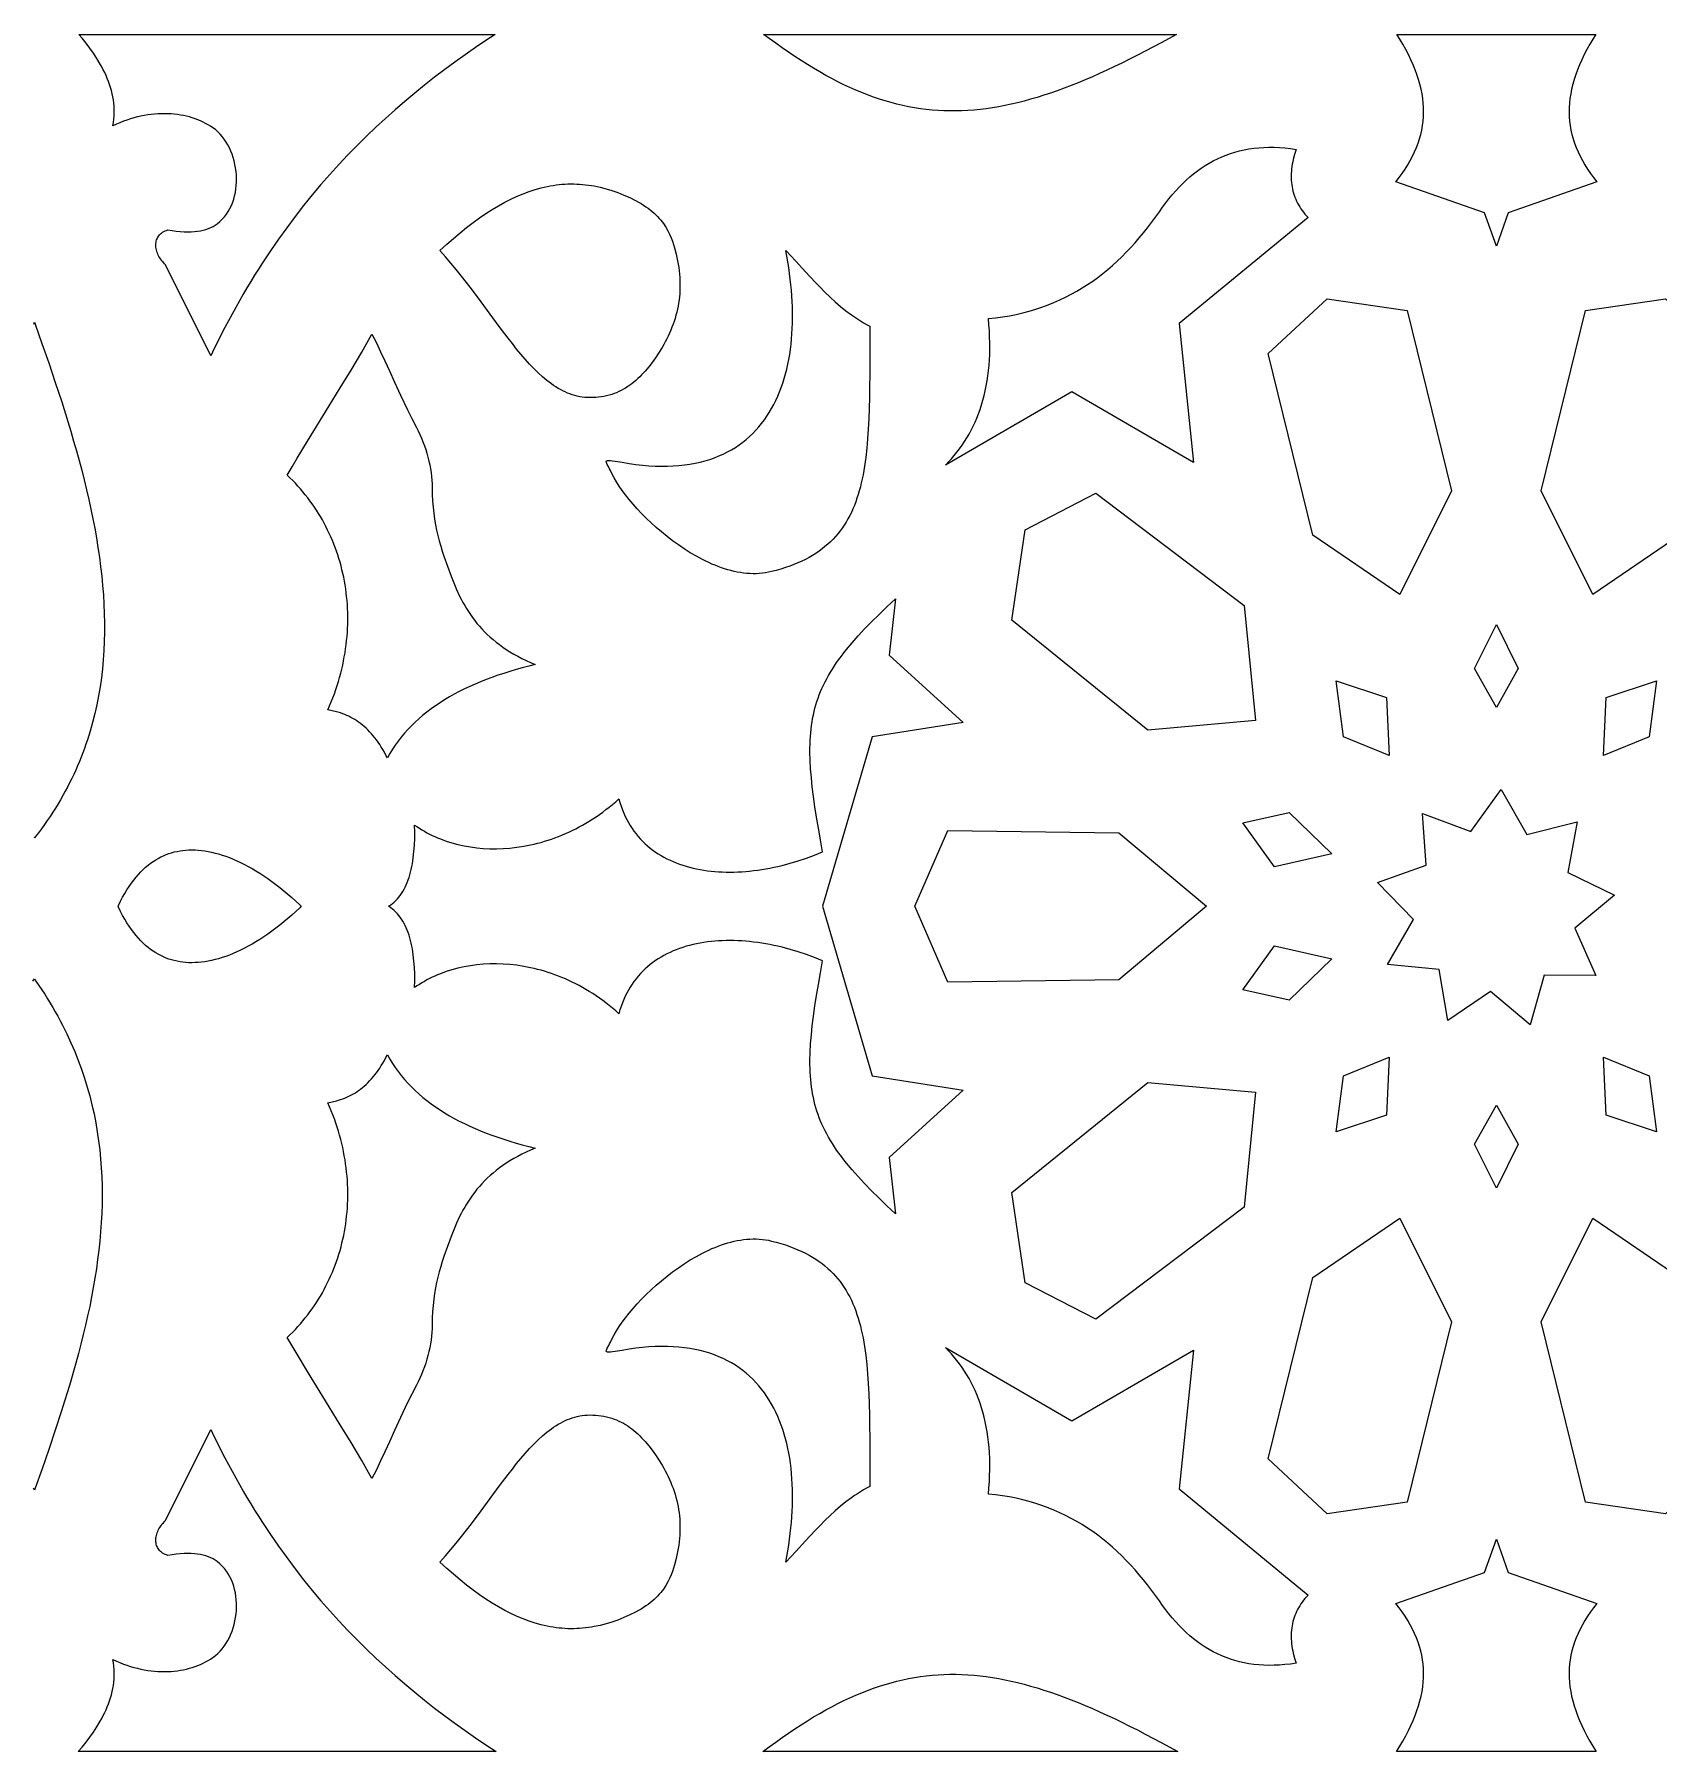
# Model space of a CAD drawing. Extents: x -575 to 575, y -425 to 425.
# Drawn here: x 136.3 to 211.9, y 285 to 365 of the extents above; entities that cross this region are included whole.
import ezdxf

# ---------------------------------------------------------------- set-up
doc = ezdxf.new("R2010")
doc.units = 0
doc.layers.add('LAYER_1', color=18, linetype='CONTINUOUS')

msp = doc.modelspace()

# ---------------------------------------------------------------- linework, layer by layer
at = {"layer": 'LAYER_1'}
for points in [[(157.285, 364.711), (156.802, 364.383), (156.321, 364.048), (155.844, 363.706), (155.371, 363.357), (154.901, 363), (154.435, 362.635), (153.974, 362.262), (153.516, 361.88), (153.063, 361.489), (152.614, 361.089), (152.17, 360.68), (151.731, 360.261), (151.297, 359.831), (150.867, 359.392), (150.443, 358.941), (150.024, 358.48), (149.611, 358.007), (149.203, 357.523), (148.802, 357.026), (148.406, 356.518), (148.016, 355.997), (147.632, 355.463), (147.255, 354.917), (146.884, 354.356), (146.702, 354.071), (146.52, 353.783), (146.341, 353.49), (146.163, 353.195), (145.987, 352.895), (145.813, 352.593), (145.64, 352.286), (145.47, 351.976), (145.301, 351.662), (145.134, 351.344), (144.969, 351.023), (144.805, 350.697), (144.644, 350.368), (144.484, 350.035), (142.374, 354.268), (142.32, 354.319), (142.27, 354.373), (142.222, 354.428), (142.178, 354.484), (142.138, 354.541), (142.1, 354.6), (142.066, 354.659), (142.035, 354.719), (142.008, 354.78), (141.985, 354.84), (141.965, 354.901), (141.949, 354.962), (141.936, 355.023), (141.928, 355.083), (141.923, 355.142), (141.922, 355.201), (141.925, 355.259), (141.932, 355.316), (141.943, 355.371), (141.958, 355.425), (141.977, 355.477), (142.001, 355.528), (142.029, 355.576), (142.061, 355.623), (142.098, 355.667), (142.139, 355.708), (142.185, 355.747), (142.235, 355.782), (142.29, 355.815), (142.349, 355.844), (142.414, 355.87), (142.483, 355.893), (142.683, 355.863), (142.875, 355.839), (143.059, 355.821), (143.235, 355.811), (143.403, 355.806), (143.563, 355.808), (143.716, 355.817), (143.861, 355.832), (143.999, 355.853), (144.131, 355.881), (144.255, 355.915), (144.373, 355.955), (144.484, 356.002), (144.589, 356.055), (144.689, 356.115), (144.782, 356.18), (144.903, 356.28), (145.015, 356.389), (145.118, 356.505), (145.211, 356.628), (145.296, 356.758), (145.373, 356.894), (145.44, 357.035), (145.499, 357.181), (145.549, 357.332), (145.591, 357.486), (145.625, 357.643), (145.65, 357.803), (145.667, 357.964), (145.677, 358.128), (145.678, 358.292), (145.671, 358.456), (145.657, 358.62), (145.635, 358.783), (145.605, 358.945), (145.568, 359.104), (145.523, 359.261), (145.472, 359.415), (145.413, 359.565), (145.346, 359.711), (145.273, 359.852), (145.193, 359.987), (145.106, 360.117), (145.013, 360.239), (144.912, 360.355), (144.805, 360.463), (144.692, 360.562), (144.572, 360.653), (144.465, 360.724), (144.355, 360.791), (144.24, 360.855), (144.123, 360.915), (144.001, 360.97), (143.876, 361.022), (143.748, 361.069), (143.617, 361.113), (143.484, 361.152), (143.347, 361.186), (143.208, 361.217), (143.066, 361.243), (142.922, 361.264), (142.776, 361.281), (142.627, 361.294), (142.477, 361.302), (142.325, 361.305), (142.171, 361.303), (142.016, 361.296), (141.86, 361.285), (141.702, 361.268), (141.543, 361.247), (141.383, 361.22), (141.223, 361.189), (141.061, 361.152), (140.899, 361.11), (140.737, 361.062), (140.575, 361.009), (140.412, 360.951), (140.25, 360.887), (140.088, 360.818), (139.926, 360.743), (139.952, 360.896), (139.97, 361.048), (139.982, 361.199), (139.986, 361.35), (139.985, 361.5), (139.977, 361.649), (139.963, 361.797), (139.943, 361.945), (139.918, 362.091), (139.887, 362.236), (139.851, 362.38), (139.811, 362.522), (139.765, 362.664), (139.715, 362.804), (139.661, 362.943), (139.603, 363.08), (139.541, 363.216), (139.475, 363.35), (139.406, 363.482), (139.334, 363.613), (139.181, 363.87), (139.019, 364.119), (138.848, 364.36), (138.671, 364.593), (138.489, 364.817), (138.333, 365), (157.724, 365)], [(188.743, 364.609), (187.995, 364.212), (187.629, 364.023), (187.268, 363.841), (186.911, 363.664), (186.56, 363.495), (186.213, 363.332), (185.87, 363.175), (185.531, 363.025), (185.197, 362.882), (184.867, 362.745), (184.541, 362.615), (184.218, 362.492), (183.899, 362.375), (183.583, 362.265), (183.271, 362.161), (182.962, 362.065), (182.657, 361.975), (182.354, 361.892), (182.053, 361.815), (181.756, 361.746), (181.461, 361.683), (181.169, 361.627), (180.878, 361.579), (180.59, 361.537), (180.304, 361.501), (180.02, 361.473), (179.737, 361.452), (179.456, 361.438), (179.176, 361.431), (178.898, 361.431), (178.621, 361.438), (178.345, 361.452), (178.07, 361.473), (177.796, 361.501), (177.522, 361.536), (177.249, 361.579), (176.976, 361.629), (176.703, 361.685), (176.43, 361.75), (176.158, 361.821), (175.885, 361.9), (175.612, 361.986), (175.338, 362.079), (175.064, 362.179), (174.789, 362.287), (174.514, 362.403), (174.237, 362.525), (173.959, 362.656), (173.68, 362.793), (173.399, 362.938), (173.117, 363.091), (172.833, 363.251), (172.548, 363.418), (172.26, 363.593), (171.971, 363.776), (171.679, 363.966), (171.385, 364.164), (171.088, 364.37), (170.789, 364.583), (170.487, 364.804), (170.225, 365), (189.454, 365)], [(208.841, 364.783), (208.696, 364.536), (208.561, 364.293), (208.437, 364.054), (208.323, 363.817), (208.218, 363.583), (208.124, 363.351), (208.041, 363.123), (207.967, 362.897), (207.903, 362.673), (207.85, 362.452), (207.806, 362.232), (207.773, 362.015), (207.749, 361.8), (207.736, 361.587), (207.733, 361.375), (207.739, 361.165), (207.756, 360.957), (207.782, 360.749), (207.819, 360.543), (207.865, 360.339), (207.921, 360.135), (207.988, 359.932), (208.064, 359.73), (208.149, 359.528), (208.245, 359.327), (208.35, 359.127), (208.466, 358.927), (208.591, 358.727), (208.725, 358.527), (208.87, 358.328), (209.024, 358.128), (204.894, 356.693), (204.344, 355.138), (203.794, 356.693), (199.664, 358.128), (199.819, 358.328), (199.963, 358.527), (200.098, 358.727), (200.223, 358.927), (200.338, 359.127), (200.444, 359.327), (200.539, 359.528), (200.625, 359.73), (200.701, 359.932), (200.767, 360.135), (200.823, 360.339), (200.87, 360.543), (200.906, 360.749), (200.933, 360.957), (200.949, 361.165), (200.956, 361.375), (200.952, 361.587), (200.939, 361.8), (200.916, 362.015), (200.882, 362.232), (200.839, 362.452), (200.785, 362.673), (200.722, 362.897), (200.648, 363.123), (200.564, 363.351), (200.47, 363.583), (200.366, 363.817), (200.252, 364.054), (200.127, 364.293), (199.992, 364.536), (199.847, 364.783), (199.712, 365), (208.976, 365)], [(193.997, 359.74), (194.246, 359.728), (194.499, 359.708), (194.758, 359.679), (195.021, 359.64), (194.946, 359.406), (194.886, 359.177), (194.861, 359.064), (194.841, 358.952), (194.823, 358.842), (194.81, 358.733), (194.8, 358.624), (194.793, 358.518), (194.791, 358.412), (194.792, 358.307), (194.796, 358.204), (194.804, 358.102), (194.816, 358.001), (194.832, 357.901), (194.851, 357.802), (194.874, 357.705), (194.9, 357.609), (194.93, 357.514), (194.964, 357.42), (195.001, 357.327), (195.043, 357.236), (195.087, 357.145), (195.136, 357.056), (195.188, 356.968), (195.243, 356.882), (195.303, 356.796), (195.365, 356.712), (195.432, 356.629), (195.502, 356.547), (195.576, 356.466), (189.578, 351.528), (190.245, 345.061), (184.58, 348.353), (178.693, 344.944), (178.834, 345.088), (178.969, 345.235), (179.101, 345.387), (179.228, 345.543), (179.35, 345.703), (179.468, 345.866), (179.581, 346.035), (179.689, 346.207), (179.792, 346.384), (179.891, 346.565), (179.984, 346.75), (180.073, 346.94), (180.156, 347.134), (180.234, 347.333), (180.307, 347.537), (180.375, 347.745), (180.438, 347.959), (180.495, 348.176), (180.546, 348.399), (180.592, 348.627), (180.633, 348.86), (180.668, 349.097), (180.697, 349.34), (180.72, 349.588), (180.738, 349.841), (180.75, 350.099), (180.755, 350.363), (180.755, 350.632), (180.749, 350.907), (180.736, 351.187), (180.718, 351.472), (180.693, 351.763), (181.025, 351.799), (181.352, 351.843), (181.672, 351.897), (181.986, 351.959), (182.294, 352.031), (182.596, 352.11), (182.892, 352.198), (183.182, 352.295), (183.466, 352.399), (183.745, 352.512), (184.018, 352.632), (184.286, 352.76), (184.549, 352.896), (184.806, 353.039), (185.059, 353.189), (185.306, 353.347), (185.548, 353.512), (185.785, 353.684), (186.018, 353.862), (186.246, 354.047), (186.469, 354.239), (186.688, 354.437), (186.902, 354.642), (187.113, 354.852), (187.319, 355.069), (187.52, 355.291), (187.718, 355.519), (187.912, 355.753), (188.102, 355.992), (188.289, 356.236), (188.471, 356.486), (188.65, 356.741), (188.798, 356.949), (188.948, 357.151), (189.1, 357.345), (189.255, 357.533), (189.413, 357.713), (189.574, 357.887), (189.738, 358.053), (189.905, 358.211), (190.075, 358.363), (190.248, 358.507), (190.424, 358.643), (190.604, 358.772), (190.787, 358.893), (190.973, 359.006), (191.163, 359.112), (191.357, 359.209), (191.555, 359.299), (191.756, 359.381), (191.961, 359.454), (192.171, 359.52), (192.384, 359.577), (192.601, 359.626), (192.823, 359.666), (193.049, 359.698), (193.279, 359.721), (193.514, 359.736), (193.753, 359.742)], [(161.382, 358.035), (161.519, 358.031), (161.656, 358.024), (161.792, 358.014), (161.929, 358), (162.066, 357.983), (162.202, 357.963), (162.339, 357.939), (162.612, 357.881), (162.886, 357.811), (163.16, 357.727), (163.434, 357.629), (163.71, 357.519), (163.987, 357.396), (164.264, 357.259), (164.393, 357.191), (164.515, 357.12), (164.631, 357.049), (164.741, 356.975), (164.846, 356.901), (164.945, 356.825), (165.038, 356.748), (165.126, 356.67), (165.209, 356.591), (165.287, 356.512), (165.361, 356.431), (165.43, 356.351), (165.495, 356.269), (165.555, 356.187), (165.664, 356.023), (165.76, 355.858), (165.842, 355.694), (165.913, 355.532), (165.974, 355.371), (166.026, 355.214), (166.072, 355.06), (166.148, 354.768), (166.185, 354.609), (166.218, 354.45), (166.247, 354.293), (166.271, 354.136), (166.291, 353.981), (166.307, 353.827), (166.318, 353.674), (166.326, 353.522), (166.329, 353.371), (166.328, 353.221), (166.323, 353.072), (166.314, 352.924), (166.3, 352.777), (166.283, 352.631), (166.262, 352.486), (166.237, 352.342), (166.209, 352.199), (166.176, 352.057), (166.139, 351.916), (166.099, 351.775), (166.055, 351.636), (166.007, 351.497), (165.956, 351.36), (165.901, 351.223), (165.842, 351.087), (165.78, 350.952), (165.715, 350.818), (165.645, 350.685), (165.573, 350.552), (165.497, 350.42), (165.334, 350.159), (165.185, 349.936), (165.032, 349.722), (164.873, 349.517), (164.71, 349.322), (164.541, 349.139), (164.454, 349.051), (164.366, 348.967), (164.276, 348.885), (164.184, 348.807), (164.09, 348.733), (163.994, 348.662), (163.896, 348.594), (163.796, 348.53), (163.694, 348.47), (163.589, 348.414), (163.483, 348.362), (163.374, 348.314), (163.262, 348.27), (163.148, 348.231), (163.031, 348.195), (162.912, 348.165), (162.79, 348.139), (162.665, 348.118), (162.537, 348.101), (162.407, 348.09), (162.273, 348.083), (162.136, 348.082), (162.014, 348.086), (161.894, 348.095), (161.775, 348.109), (161.658, 348.128), (161.542, 348.153), (161.427, 348.182), (161.314, 348.216), (161.202, 348.255), (161.09, 348.298), (160.98, 348.346), (160.871, 348.398), (160.763, 348.455), (160.656, 348.516), (160.55, 348.581), (160.444, 348.65), (160.339, 348.723), (160.235, 348.8), (160.132, 348.88), (159.927, 349.052), (159.724, 349.238), (159.522, 349.437), (159.322, 349.648), (159.122, 349.87), (158.922, 350.103), (158.722, 350.346), (158.522, 350.598), (158.32, 350.858), (157.912, 351.4), (157.065, 352.55), (156.618, 353.146), (156.388, 353.446), (156.152, 353.746), (155.911, 354.046), (155.663, 354.345), (155.408, 354.643), (155.147, 354.937), (155.464, 355.226), (155.777, 355.5), (156.087, 355.759), (156.393, 356.005), (156.696, 356.236), (156.996, 356.453), (157.294, 356.656), (157.588, 356.844), (157.88, 357.019), (158.17, 357.18), (158.458, 357.326), (158.743, 357.459), (159.027, 357.578), (159.308, 357.683), (159.589, 357.775), (159.867, 357.852), (160.145, 357.916), (160.283, 357.943), (160.421, 357.966), (160.559, 357.986), (160.697, 358.003), (160.834, 358.016), (160.972, 358.026), (161.109, 358.032), (161.246, 358.035)], [(171.716, 354.438), (172.17, 353.943), (172.622, 353.458), (172.85, 353.221), (173.081, 352.99), (173.316, 352.764), (173.557, 352.544), (173.803, 352.332), (174.057, 352.128), (174.319, 351.932), (174.454, 351.838), (174.591, 351.746), (174.731, 351.657), (174.874, 351.57), (175.019, 351.486), (175.168, 351.405), (175.162, 349.13), (175.158, 348.598), (175.15, 348.082), (175.138, 347.58), (175.121, 347.094), (175.097, 346.622), (175.067, 346.166), (175.028, 345.725), (174.981, 345.299), (174.923, 344.888), (174.89, 344.688), (174.854, 344.492), (174.815, 344.3), (174.773, 344.111), (174.728, 343.927), (174.679, 343.746), (174.627, 343.569), (174.571, 343.396), (174.511, 343.226), (174.448, 343.061), (174.38, 342.899), (174.308, 342.741), (174.232, 342.587), (174.152, 342.436), (174.067, 342.29), (173.978, 342.147), (173.884, 342.008), (173.785, 341.873), (173.681, 341.742), (173.571, 341.615), (173.457, 341.491), (173.337, 341.371), (173.212, 341.256), (173.081, 341.144), (172.944, 341.035), (172.802, 340.931), (172.654, 340.831), (172.499, 340.734), (172.338, 340.641), (172.171, 340.552), (171.997, 340.467), (171.817, 340.386), (171.63, 340.309), (171.437, 340.235), (171.236, 340.166), (171.028, 340.1), (170.813, 340.038), (170.591, 339.98), (170.45, 339.949), (170.308, 339.924), (170.166, 339.905), (170.022, 339.892), (169.877, 339.886), (169.732, 339.885), (169.586, 339.89), (169.44, 339.9), (169.293, 339.916), (169.146, 339.937), (168.998, 339.963), (168.85, 339.994), (168.702, 340.03), (168.554, 340.07), (168.406, 340.115), (168.259, 340.164), (168.111, 340.218), (167.964, 340.275), (167.817, 340.336), (167.671, 340.401), (167.525, 340.47), (167.38, 340.542), (167.092, 340.696), (166.808, 340.862), (166.529, 341.038), (166.255, 341.224), (165.987, 341.418), (165.725, 341.62), (165.471, 341.827), (165.225, 342.039), (164.988, 342.255), (164.76, 342.473), (164.543, 342.692), (164.336, 342.911), (164.141, 343.129), (163.958, 343.345), (163.789, 343.556), (163.633, 343.763), (163.492, 343.964), (163.366, 344.158), (163.256, 344.343), (163.163, 344.519), (163.087, 344.683), (163.049, 344.768), (163.011, 344.844), (162.943, 344.97), (162.918, 345.021), (162.901, 345.063), (162.894, 345.098), (162.896, 345.112), (162.9, 345.124), (162.908, 345.135), (162.92, 345.143), (162.957, 345.155), (163.012, 345.159), (163.088, 345.155), (163.186, 345.145), (163.309, 345.127), (163.636, 345.072), (163.96, 345.019), (164.276, 344.975), (164.584, 344.94), (164.885, 344.915), (165.179, 344.899), (165.465, 344.892), (165.743, 344.894), (166.015, 344.904), (166.279, 344.924), (166.537, 344.951), (166.787, 344.987), (167.03, 345.031), (167.266, 345.083), (167.495, 345.142), (167.717, 345.21), (167.932, 345.285), (168.141, 345.367), (168.342, 345.457), (168.537, 345.554), (168.726, 345.658), (168.908, 345.768), (169.083, 345.885), (169.252, 346.009), (169.414, 346.14), (169.57, 346.276), (169.72, 346.419), (169.864, 346.567), (170.001, 346.722), (170.132, 346.882), (170.257, 347.047), (170.376, 347.218), (170.489, 347.394), (170.596, 347.576), (170.697, 347.762), (170.793, 347.953), (170.882, 348.149), (170.966, 348.349), (171.044, 348.554), (171.116, 348.763), (171.183, 348.976), (171.245, 349.192), (171.3, 349.413), (171.351, 349.638), (171.396, 349.865), (171.436, 350.097), (171.47, 350.331), (171.5, 350.569), (171.524, 350.809), (171.543, 351.052), (171.557, 351.298), (171.566, 351.547), (171.57, 351.797), (171.569, 352.05), (171.563, 352.305), (171.553, 352.562), (171.538, 352.821), (171.518, 353.081), (171.493, 353.343), (171.464, 353.606), (171.431, 353.871), (171.392, 354.136), (171.35, 354.403), (171.303, 354.67), (171.252, 354.937)], [(200.193, 352.146), (202.256, 343.742), (199.851, 338.92), (195.805, 341.686), (193.711, 350.131), (196.467, 352.684)], [(214.978, 350.131), (212.883, 341.686), (208.837, 338.92), (206.432, 343.742), (208.495, 352.146), (212.221, 352.684)], [(152.084, 350.832), (152.189, 350.629), (152.388, 350.22), (152.585, 349.792), (152.795, 349.325), (153.031, 348.802), (153.31, 348.202), (153.647, 347.508), (153.841, 347.119), (154.055, 346.699), (154.138, 346.533), (154.216, 346.365), (154.291, 346.194), (154.361, 346.021), (154.426, 345.846), (154.487, 345.669), (154.543, 345.491), (154.594, 345.312), (154.64, 345.132), (154.68, 344.952), (154.714, 344.773), (154.742, 344.594), (154.764, 344.415), (154.78, 344.238), (154.789, 344.062), (154.792, 343.888), (154.795, 343.572), (154.807, 343.269), (154.829, 342.977), (154.859, 342.696), (154.897, 342.425), (154.943, 342.162), (154.995, 341.906), (155.053, 341.657), (155.117, 341.413), (155.187, 341.174), (155.26, 340.937), (155.338, 340.703), (155.502, 340.238), (155.675, 339.77), (155.797, 339.456), (155.927, 339.148), (156.068, 338.846), (156.143, 338.697), (156.221, 338.55), (156.303, 338.405), (156.388, 338.262), (156.477, 338.12), (156.57, 337.98), (156.667, 337.842), (156.769, 337.707), (156.875, 337.573), (156.986, 337.441), (157.102, 337.311), (157.224, 337.184), (157.351, 337.058), (157.483, 336.936), (157.622, 336.815), (157.766, 336.697), (157.917, 336.581), (158.074, 336.467), (158.238, 336.357), (158.409, 336.248), (158.587, 336.143), (158.772, 336.04), (158.965, 335.94), (159.165, 335.842), (159.373, 335.748), (159.59, 335.656), (159.286, 335.581), (158.987, 335.502), (158.693, 335.42), (158.405, 335.334), (158.121, 335.245), (157.843, 335.152), (157.571, 335.055), (157.303, 334.955), (157.042, 334.851), (156.785, 334.743), (156.535, 334.632), (156.29, 334.516), (156.051, 334.396), (155.818, 334.273), (155.591, 334.145), (155.369, 334.013), (155.154, 333.877), (154.945, 333.737), (154.742, 333.593), (154.546, 333.444), (154.356, 333.291), (154.172, 333.133), (153.995, 332.971), (153.824, 332.805), (153.66, 332.634), (153.502, 332.459), (153.352, 332.278), (153.208, 332.093), (153.071, 331.904), (152.942, 331.709), (152.819, 331.51), (152.703, 331.306), (152.635, 331.439), (152.565, 331.568), (152.493, 331.692), (152.42, 331.812), (152.346, 331.927), (152.271, 332.037), (152.195, 332.143), (152.117, 332.244), (152.038, 332.341), (151.958, 332.434), (151.876, 332.523), (151.794, 332.608), (151.71, 332.688), (151.625, 332.765), (151.539, 332.838), (151.452, 332.907), (151.364, 332.972), (151.275, 333.033), (151.185, 333.091), (151.093, 333.145), (151.001, 333.196), (150.908, 333.243), (150.814, 333.287), (150.719, 333.327), (150.623, 333.364), (150.526, 333.398), (150.329, 333.457), (150.129, 333.504), (149.926, 333.54), (150.009, 333.729), (150.088, 333.918), (150.163, 334.107), (150.234, 334.297), (150.301, 334.487), (150.364, 334.677), (150.423, 334.868), (150.479, 335.058), (150.53, 335.248), (150.578, 335.439), (150.622, 335.629), (150.662, 335.82), (150.698, 336.01), (150.731, 336.2), (150.76, 336.39), (150.785, 336.579), (150.807, 336.769), (150.825, 336.958), (150.839, 337.146), (150.85, 337.334), (150.857, 337.522), (150.86, 337.709), (150.86, 337.895), (150.857, 338.081), (150.849, 338.266), (150.839, 338.45), (150.825, 338.634), (150.807, 338.817), (150.786, 338.999), (150.762, 339.18), (150.734, 339.36), (150.703, 339.539), (150.668, 339.717), (150.63, 339.894), (150.589, 340.07), (150.544, 340.245), (150.497, 340.418), (150.445, 340.59), (150.391, 340.761), (150.334, 340.931), (150.273, 341.099), (150.209, 341.265), (150.142, 341.431), (150.072, 341.594), (149.998, 341.756), (149.922, 341.917), (149.842, 342.075), (149.76, 342.232), (149.674, 342.388), (149.586, 342.541), (149.494, 342.693), (149.399, 342.842), (149.302, 342.99), (149.201, 343.136), (149.098, 343.28), (148.991, 343.421), (148.882, 343.561), (148.77, 343.698), (148.655, 343.833), (148.537, 343.966), (148.417, 344.096), (148.293, 344.225), (148.167, 344.35), (148.038, 344.474), (148.263, 344.863), (148.495, 345.257), (148.98, 346.059), (149.997, 347.701), (150.511, 348.534), (151.018, 349.37), (151.266, 349.789), (151.508, 350.206), (151.744, 350.623), (151.973, 351.038)], [(192.606, 338.405), (193.13, 333.05), (188.121, 332.593), (181.785, 337.728), (182.402, 341.927), (185.699, 343.627)], [(176.075, 336.09), (179.519, 332.952), (175.27, 332.289), (172.96, 324.396), (175.27, 316.502), (179.519, 315.84), (176.075, 312.701), (176.361, 310.079), (175.967, 310.447), (175.596, 310.803), (175.249, 311.147), (174.924, 311.482), (174.621, 311.807), (174.341, 312.126), (174.081, 312.437), (173.959, 312.591), (173.843, 312.744), (173.731, 312.896), (173.624, 313.047), (173.522, 313.198), (173.425, 313.348), (173.333, 313.498), (173.245, 313.647), (173.162, 313.797), (173.084, 313.946), (173.01, 314.096), (172.941, 314.247), (172.876, 314.398), (172.815, 314.55), (172.759, 314.703), (172.707, 314.857), (172.658, 315.012), (172.615, 315.168), (172.575, 315.327), (172.539, 315.486), (172.506, 315.648), (172.478, 315.812), (172.453, 315.978), (172.433, 316.146), (172.415, 316.317), (172.402, 316.49), (172.391, 316.667), (172.384, 316.846), (172.381, 317.028), (172.381, 317.214), (172.39, 317.596), (172.412, 317.993), (172.445, 318.406), (172.49, 318.836), (172.546, 319.286), (172.612, 319.755), (172.688, 320.246), (172.773, 320.759), (172.866, 321.296), (172.968, 321.858), (172.594, 322.011), (172.217, 322.15), (171.839, 322.277), (171.459, 322.391), (171.08, 322.491), (170.89, 322.536), (170.7, 322.578), (170.511, 322.616), (170.322, 322.651), (170.134, 322.682), (169.946, 322.709), (169.759, 322.734), (169.573, 322.754), (169.388, 322.771), (169.203, 322.784), (169.02, 322.794), (168.838, 322.8), (168.657, 322.803), (168.477, 322.801), (168.299, 322.796), (168.123, 322.787), (167.948, 322.774), (167.775, 322.758), (167.603, 322.737), (167.434, 322.713), (167.266, 322.685), (167.101, 322.653), (166.938, 322.617), (166.777, 322.577), (166.619, 322.533), (166.463, 322.485), (166.309, 322.432), (166.158, 322.376), (166.01, 322.316), (165.865, 322.251), (165.723, 322.183), (165.584, 322.11), (165.448, 322.033), (165.315, 321.952), (165.186, 321.866), (165.06, 321.776), (164.937, 321.682), (164.819, 321.584), (164.703, 321.481), (164.592, 321.374), (164.485, 321.262), (164.381, 321.146), (164.282, 321.025), (164.186, 320.9), (164.095, 320.771), (164.009, 320.637), (163.927, 320.498), (163.849, 320.355), (163.776, 320.207), (163.708, 320.054), (163.644, 319.897), (163.586, 319.735), (163.533, 319.568), (163.484, 319.397), (163.336, 319.528), (163.186, 319.654), (163.035, 319.776), (162.883, 319.895), (162.73, 320.009), (162.575, 320.12), (162.42, 320.226), (162.264, 320.329), (162.107, 320.427), (161.95, 320.522), (161.792, 320.613), (161.633, 320.701), (161.473, 320.784), (161.313, 320.864), (161.153, 320.94), (160.992, 321.012), (160.831, 321.081), (160.669, 321.146), (160.508, 321.207), (160.346, 321.265), (160.184, 321.319), (160.022, 321.369), (159.86, 321.416), (159.698, 321.46), (159.536, 321.5), (159.374, 321.537), (159.213, 321.57), (159.052, 321.6), (158.731, 321.649), (158.412, 321.685), (158.096, 321.708), (157.783, 321.718), (157.473, 321.715), (157.167, 321.7), (156.865, 321.672), (156.568, 321.632), (156.277, 321.58), (155.991, 321.517), (155.712, 321.442), (155.439, 321.355), (155.174, 321.258), (155.044, 321.205), (154.916, 321.149), (154.79, 321.091), (154.667, 321.03), (154.545, 320.966), (154.426, 320.9), (154.309, 320.831), (154.195, 320.76), (154.082, 320.686), (153.973, 320.61), (153.979, 320.931), (153.976, 321.245), (153.964, 321.551), (153.942, 321.848), (153.91, 322.136), (153.867, 322.412), (153.842, 322.546), (153.813, 322.677), (153.782, 322.805), (153.748, 322.93), (153.711, 323.051), (153.672, 323.169), (153.629, 323.283), (153.583, 323.393), (153.534, 323.5), (153.481, 323.603), (153.426, 323.701), (153.367, 323.796), (153.306, 323.886), (153.24, 323.972), (153.172, 324.053), (153.1, 324.13), (153.024, 324.202), (152.945, 324.269), (152.862, 324.331), (152.776, 324.388), (152.753, 324.388), (152.764, 324.396), (152.753, 324.403), (152.776, 324.403), (152.862, 324.46), (152.945, 324.522), (153.024, 324.59), (153.1, 324.662), (153.172, 324.738), (153.24, 324.82), (153.306, 324.905), (153.367, 324.996), (153.426, 325.09), (153.481, 325.189), (153.534, 325.291), (153.583, 325.398), (153.629, 325.509), (153.672, 325.623), (153.711, 325.74), (153.748, 325.862), (153.782, 325.986), (153.813, 326.114), (153.842, 326.245), (153.867, 326.379), (153.91, 326.656), (153.942, 326.943), (153.964, 327.24), (153.976, 327.547), (153.979, 327.861), (153.973, 328.182), (154.082, 328.106), (154.195, 328.032), (154.309, 327.96), (154.426, 327.891), (154.545, 327.825), (154.667, 327.761), (154.79, 327.7), (154.916, 327.642), (155.044, 327.587), (155.174, 327.534), (155.439, 327.436), (155.712, 327.35), (155.991, 327.275), (156.277, 327.211), (156.568, 327.159), (156.865, 327.119), (157.167, 327.092), (157.473, 327.076), (157.783, 327.074), (158.096, 327.084), (158.412, 327.107), (158.731, 327.143), (159.052, 327.192), (159.213, 327.222), (159.374, 327.255), (159.536, 327.291), (159.698, 327.331), (159.86, 327.375), (160.022, 327.422), (160.184, 327.473), (160.346, 327.527), (160.508, 327.584), (160.669, 327.646), (160.831, 327.711), (160.992, 327.779), (161.153, 327.852), (161.313, 327.928), (161.473, 328.007), (161.633, 328.091), (161.792, 328.178), (161.95, 328.269), (162.107, 328.364), (162.264, 328.463), (162.42, 328.565), (162.575, 328.672), (162.73, 328.782), (162.883, 328.897), (163.035, 329.015), (163.186, 329.137), (163.336, 329.264), (163.484, 329.394), (163.533, 329.223), (163.586, 329.056), (163.644, 328.894), (163.708, 328.737), (163.776, 328.585), (163.849, 328.437), (163.927, 328.294), (164.009, 328.155), (164.095, 328.021), (164.186, 327.891), (164.282, 327.766), (164.381, 327.646), (164.485, 327.529), (164.592, 327.418), (164.703, 327.311), (164.819, 327.208), (164.937, 327.109), (165.06, 327.015), (165.186, 326.925), (165.315, 326.84), (165.448, 326.759), (165.584, 326.682), (165.723, 326.609), (165.865, 326.54), (166.01, 326.476), (166.158, 326.415), (166.309, 326.359), (166.463, 326.307), (166.619, 326.259), (166.777, 326.215), (166.938, 326.175), (167.101, 326.139), (167.266, 326.106), (167.434, 326.078), (167.603, 326.054), (167.775, 326.034), (167.948, 326.017), (168.123, 326.004), (168.299, 325.995), (168.477, 325.99), (168.657, 325.989), (168.838, 325.991), (169.02, 325.997), (169.203, 326.007), (169.388, 326.02), (169.573, 326.037), (169.759, 326.058), (169.946, 326.082), (170.134, 326.11), (170.322, 326.141), (170.511, 326.176), (170.7, 326.214), (170.89, 326.255), (171.08, 326.3), (171.459, 326.401), (171.839, 326.514), (172.217, 326.641), (172.594, 326.781), (172.968, 326.933), (172.866, 327.495), (172.773, 328.032), (172.688, 328.546), (172.612, 329.036), (172.546, 329.506), (172.49, 329.955), (172.445, 330.386), (172.412, 330.799), (172.39, 331.196), (172.381, 331.577), (172.381, 331.763), (172.384, 331.946), (172.391, 332.125), (172.402, 332.301), (172.415, 332.475), (172.433, 332.645), (172.453, 332.814), (172.478, 332.98), (172.506, 333.143), (172.539, 333.305), (172.575, 333.465), (172.615, 333.623), (172.658, 333.78), (172.707, 333.935), (172.759, 334.089), (172.815, 334.242), (172.876, 334.394), (172.941, 334.545), (173.01, 334.695), (173.084, 334.845), (173.162, 334.995), (173.245, 335.144), (173.333, 335.294), (173.425, 335.444), (173.522, 335.594), (173.624, 335.744), (173.731, 335.895), (173.843, 336.047), (173.959, 336.2), (174.081, 336.354), (174.341, 336.666), (174.621, 336.984), (174.924, 337.31), (175.249, 337.644), (175.596, 337.989), (175.967, 338.344), (176.361, 338.713)], [(205.364, 335.463), (204.344, 333.656), (203.324, 335.463), (204.344, 337.515)], [(199.233, 334.113), (199.352, 331.424), (197.224, 332.282), (196.887, 334.889)], [(211.464, 332.282), (209.336, 331.424), (209.456, 334.113), (211.802, 334.889)], [(205.767, 327.747), (208.101, 328.337), (207.674, 325.967), (209.841, 324.919), (207.991, 323.379), (208.977, 321.182), (206.569, 321.192), (205.913, 318.876), (204.075, 320.431), (202.083, 319.078), (201.674, 321.451), (199.278, 321.694), (200.491, 323.775), (198.813, 325.501), (201.079, 326.315), (200.903, 328.717), (203.162, 327.884), (204.571, 329.836)], [(196.687, 326.838), (194.007, 326.23), (192.541, 328.286), (194.702, 328.761)], [(186.759, 327.823), (190.849, 324.396), (186.759, 320.968), (178.801, 320.864), (177.262, 324.396), (178.801, 327.927)], [(143.75, 327.019), (143.898, 327.01), (144.049, 326.996), (144.202, 326.975), (144.358, 326.949), (144.517, 326.917), (144.678, 326.878), (144.841, 326.834), (145.007, 326.783), (145.175, 326.726), (145.345, 326.663), (145.516, 326.594), (145.69, 326.519), (145.866, 326.437), (146.043, 326.349), (146.221, 326.254), (146.401, 326.154), (146.582, 326.047), (146.765, 325.933), (146.948, 325.814), (147.132, 325.688), (147.318, 325.556), (147.503, 325.418), (147.69, 325.274), (147.877, 325.124), (148.064, 324.967), (148.252, 324.805), (148.439, 324.636), (148.627, 324.462), (148.696, 324.396), (148.627, 324.329), (148.439, 324.155), (148.251, 323.987), (148.064, 323.824), (147.877, 323.668), (147.69, 323.517), (147.503, 323.373), (147.318, 323.235), (147.132, 323.103), (146.948, 322.978), (146.765, 322.858), (146.582, 322.745), (146.401, 322.638), (146.221, 322.537), (146.043, 322.443), (145.866, 322.355), (145.69, 322.273), (145.516, 322.197), (145.345, 322.128), (145.175, 322.065), (145.007, 322.008), (144.841, 321.958), (144.678, 321.913), (144.517, 321.875), (144.358, 321.842), (144.202, 321.816), (144.049, 321.796), (143.898, 321.781), (143.75, 321.772), (143.604, 321.769), (143.461, 321.771), (143.32, 321.779), (143.182, 321.793), (143.047, 321.812), (142.913, 321.836), (142.782, 321.866), (142.653, 321.901), (142.526, 321.942), (142.4, 321.988), (142.276, 322.04), (142.154, 322.098), (142.033, 322.162), (141.914, 322.232), (141.795, 322.308), (141.678, 322.391), (141.562, 322.481), (141.447, 322.578), (141.333, 322.682), (141.22, 322.793), (141.109, 322.912), (140.999, 323.039), (140.89, 323.174), (140.783, 323.317), (140.677, 323.468), (140.574, 323.628), (140.472, 323.796), (140.373, 323.974), (140.276, 324.16), (140.181, 324.355), (140.162, 324.396), (140.181, 324.436), (140.276, 324.632), (140.373, 324.818), (140.472, 324.995), (140.574, 325.164), (140.677, 325.323), (140.783, 325.475), (140.89, 325.618), (140.999, 325.753), (141.109, 325.88), (141.22, 325.999), (141.333, 326.11), (141.447, 326.214), (141.562, 326.31), (141.678, 326.4), (141.795, 326.483), (141.914, 326.559), (142.033, 326.629), (142.154, 326.693), (142.276, 326.751), (142.4, 326.803), (142.526, 326.85), (142.653, 326.89), (142.782, 326.926), (142.913, 326.955), (143.047, 326.98), (143.182, 326.999), (143.32, 327.012), (143.461, 327.02), (143.604, 327.023)], [(196.687, 321.953), (194.702, 320.031), (192.541, 320.505), (194.007, 322.561)], [(152.819, 317.281), (152.942, 317.082), (153.071, 316.888), (153.208, 316.698), (153.352, 316.513), (153.502, 316.333), (153.66, 316.157), (153.824, 315.986), (153.995, 315.82), (154.172, 315.658), (154.356, 315.501), (154.546, 315.348), (154.742, 315.199), (154.945, 315.054), (155.154, 314.914), (155.369, 314.778), (155.591, 314.647), (155.818, 314.519), (156.051, 314.395), (156.29, 314.276), (156.535, 314.16), (156.785, 314.048), (157.042, 313.94), (157.303, 313.836), (157.571, 313.736), (157.843, 313.639), (158.121, 313.547), (158.405, 313.457), (158.693, 313.372), (158.987, 313.289), (159.286, 313.211), (159.59, 313.135), (159.373, 313.044), (159.165, 312.949), (158.965, 312.852), (158.772, 312.752), (158.587, 312.649), (158.409, 312.543), (158.238, 312.435), (158.074, 312.324), (157.917, 312.211), (157.766, 312.095), (157.622, 311.977), (157.483, 311.856), (157.351, 311.733), (157.224, 311.608), (157.102, 311.48), (156.986, 311.351), (156.875, 311.219), (156.769, 311.085), (156.667, 310.949), (156.57, 310.811), (156.477, 310.671), (156.388, 310.53), (156.303, 310.386), (156.221, 310.241), (156.143, 310.094), (156.068, 309.945), (155.927, 309.643), (155.797, 309.335), (155.675, 309.022), (155.502, 308.553), (155.338, 308.088), (155.26, 307.854), (155.187, 307.618), (155.117, 307.378), (155.053, 307.134), (154.995, 306.885), (154.943, 306.63), (154.897, 306.366), (154.859, 306.095), (154.829, 305.814), (154.807, 305.522), (154.795, 305.219), (154.792, 304.904), (154.789, 304.73), (154.78, 304.554), (154.764, 304.376), (154.742, 304.198), (154.714, 304.019), (154.68, 303.839), (154.64, 303.659), (154.594, 303.48), (154.543, 303.301), (154.487, 303.123), (154.426, 302.946), (154.361, 302.771), (154.291, 302.597), (154.216, 302.426), (154.138, 302.258), (154.055, 302.093), (153.841, 301.673), (153.647, 301.284), (153.31, 300.589), (153.031, 299.99), (152.795, 299.466), (152.585, 299), (152.388, 298.572), (152.189, 298.162), (152.084, 297.959), (151.973, 297.753), (151.744, 298.169), (151.508, 298.585), (151.266, 299.003), (151.018, 299.421), (150.511, 300.257), (149.997, 301.09), (148.98, 302.733), (148.495, 303.534), (148.263, 303.928), (148.038, 304.318), (148.167, 304.441), (148.293, 304.567), (148.417, 304.695), (148.537, 304.826), (148.655, 304.958), (148.77, 305.094), (148.882, 305.231), (148.991, 305.37), (149.098, 305.512), (149.201, 305.656), (149.302, 305.801), (149.399, 305.949), (149.494, 306.099), (149.586, 306.25), (149.674, 306.404), (149.76, 306.559), (149.842, 306.716), (149.922, 306.875), (149.998, 307.035), (150.072, 307.197), (150.142, 307.361), (150.209, 307.526), (150.273, 307.693), (150.334, 307.861), (150.391, 308.03), (150.445, 308.201), (150.497, 308.373), (150.544, 308.547), (150.589, 308.722), (150.63, 308.897), (150.668, 309.074), (150.703, 309.252), (150.734, 309.432), (150.762, 309.612), (150.786, 309.793), (150.807, 309.975), (150.825, 310.157), (150.839, 310.341), (150.849, 310.525), (150.857, 310.711), (150.86, 310.896), (150.86, 311.083), (150.857, 311.27), (150.85, 311.457), (150.839, 311.645), (150.825, 311.834), (150.807, 312.023), (150.785, 312.212), (150.76, 312.402), (150.731, 312.591), (150.698, 312.782), (150.662, 312.972), (150.622, 313.162), (150.578, 313.353), (150.53, 313.543), (150.479, 313.734), (150.423, 313.924), (150.364, 314.114), (150.301, 314.305), (150.234, 314.495), (150.163, 314.684), (150.088, 314.874), (150.009, 315.063), (149.926, 315.252), (150.129, 315.287), (150.329, 315.334), (150.526, 315.393), (150.623, 315.427), (150.719, 315.464), (150.814, 315.505), (150.908, 315.549), (151.001, 315.596), (151.093, 315.646), (151.185, 315.701), (151.275, 315.758), (151.364, 315.82), (151.452, 315.885), (151.539, 315.954), (151.625, 316.026), (151.71, 316.103), (151.794, 316.184), (151.876, 316.268), (151.958, 316.357), (152.038, 316.45), (152.117, 316.547), (152.195, 316.649), (152.271, 316.755), (152.346, 316.865), (152.42, 316.98), (152.493, 317.099), (152.565, 317.223), (152.635, 317.352), (152.703, 317.486)], [(199.233, 314.678), (196.887, 313.902), (197.224, 316.51), (199.352, 317.368)], [(211.464, 316.51), (211.802, 313.902), (209.456, 314.678), (209.336, 317.368)], [(193.13, 315.741), (192.606, 310.387), (185.699, 305.164), (182.402, 306.865), (181.785, 311.064), (188.121, 316.199)], [(205.364, 313.328), (204.344, 311.276), (203.324, 313.328), (204.344, 315.136)], [(202.256, 305.049), (200.193, 296.645), (196.467, 296.107), (193.711, 298.66), (195.805, 307.106), (199.851, 309.872)], [(212.883, 307.106), (214.978, 298.66), (212.221, 296.107), (208.495, 296.645), (206.432, 305.049), (208.837, 309.872)], [(169.877, 308.906), (170.022, 308.899), (170.166, 308.887), (170.308, 308.868), (170.45, 308.843), (170.591, 308.811), (170.813, 308.753), (171.028, 308.691), (171.236, 308.626), (171.437, 308.556), (171.63, 308.483), (171.817, 308.405), (171.997, 308.324), (172.171, 308.239), (172.338, 308.15), (172.499, 308.057), (172.654, 307.961), (172.802, 307.86), (172.944, 307.756), (173.081, 307.648), (173.212, 307.536), (173.337, 307.42), (173.457, 307.3), (173.571, 307.177), (173.681, 307.049), (173.785, 306.918), (173.884, 306.783), (173.978, 306.644), (174.067, 306.502), (174.152, 306.355), (174.232, 306.205), (174.308, 306.051), (174.38, 305.893), (174.448, 305.731), (174.511, 305.565), (174.571, 305.396), (174.627, 305.223), (174.679, 305.046), (174.728, 304.865), (174.773, 304.68), (174.815, 304.492), (174.854, 304.3), (174.89, 304.104), (174.923, 303.904), (174.981, 303.493), (175.028, 303.067), (175.067, 302.626), (175.097, 302.169), (175.121, 301.698), (175.138, 301.211), (175.15, 300.71), (175.158, 300.193), (175.162, 299.662), (175.168, 297.386), (175.019, 297.305), (174.874, 297.221), (174.731, 297.135), (174.591, 297.045), (174.454, 296.954), (174.319, 296.859), (174.057, 296.664), (173.803, 296.459), (173.557, 296.247), (173.316, 296.028), (173.081, 295.802), (172.85, 295.57), (172.622, 295.334), (172.17, 294.849), (171.716, 294.354), (171.252, 293.854), (171.303, 294.122), (171.35, 294.389), (171.392, 294.655), (171.431, 294.921), (171.464, 295.185), (171.493, 295.448), (171.518, 295.71), (171.538, 295.97), (171.553, 296.229), (171.563, 296.486), (171.569, 296.741), (171.57, 296.994), (171.566, 297.245), (171.557, 297.493), (171.543, 297.739), (171.524, 297.982), (171.5, 298.223), (171.47, 298.46), (171.436, 298.695), (171.396, 298.926), (171.351, 299.154), (171.3, 299.378), (171.245, 299.599), (171.183, 299.816), (171.116, 300.029), (171.044, 300.238), (170.966, 300.442), (170.882, 300.643), (170.793, 300.838), (170.697, 301.029), (170.596, 301.216), (170.489, 301.397), (170.376, 301.573), (170.257, 301.744), (170.132, 301.91), (170.001, 302.07), (169.864, 302.224), (169.72, 302.373), (169.57, 302.515), (169.414, 302.652), (169.252, 302.782), (169.083, 302.906), (168.908, 303.023), (168.726, 303.134), (168.537, 303.238), (168.342, 303.335), (168.141, 303.424), (167.932, 303.507), (167.717, 303.582), (167.495, 303.649), (167.266, 303.709), (167.03, 303.761), (166.787, 303.805), (166.537, 303.84), (166.279, 303.868), (166.015, 303.887), (165.743, 303.898), (165.465, 303.899), (165.179, 303.892), (164.885, 303.876), (164.584, 303.851), (164.276, 303.817), (163.96, 303.773), (163.636, 303.719), (163.309, 303.664), (163.186, 303.647), (163.088, 303.636), (163.012, 303.633), (162.957, 303.637), (162.92, 303.648), (162.908, 303.657), (162.9, 303.667), (162.896, 303.679), (162.894, 303.694), (162.901, 303.728), (162.918, 303.771), (162.943, 303.821), (163.011, 303.948), (163.049, 304.024), (163.087, 304.108), (163.163, 304.273), (163.256, 304.448), (163.366, 304.634), (163.492, 304.827), (163.633, 305.028), (163.789, 305.235), (163.958, 305.447), (164.141, 305.662), (164.336, 305.88), (164.543, 306.099), (164.76, 306.318), (164.988, 306.536), (165.225, 306.752), (165.471, 306.964), (165.725, 307.172), (165.987, 307.373), (166.255, 307.567), (166.529, 307.753), (166.808, 307.93), (167.092, 308.096), (167.38, 308.249), (167.525, 308.321), (167.671, 308.39), (167.817, 308.455), (167.964, 308.516), (168.111, 308.574), (168.259, 308.627), (168.406, 308.676), (168.554, 308.721), (168.702, 308.762), (168.85, 308.798), (168.998, 308.829), (169.146, 308.855), (169.293, 308.876), (169.44, 308.891), (169.586, 308.902), (169.732, 308.907)], [(184.58, 300.438), (190.245, 303.73), (189.578, 297.264), (195.576, 292.326), (195.502, 292.245), (195.432, 292.163), (195.365, 292.08), (195.303, 291.995), (195.243, 291.91), (195.188, 291.823), (195.136, 291.735), (195.087, 291.646), (195.043, 291.556), (195.001, 291.464), (194.964, 291.372), (194.93, 291.278), (194.9, 291.183), (194.874, 291.087), (194.851, 290.989), (194.832, 290.89), (194.816, 290.791), (194.804, 290.69), (194.796, 290.588), (194.792, 290.484), (194.791, 290.38), (194.793, 290.274), (194.8, 290.167), (194.81, 290.059), (194.823, 289.95), (194.841, 289.839), (194.861, 289.727), (194.886, 289.615), (194.946, 289.385), (195.021, 289.151), (194.758, 289.113), (194.499, 289.084), (194.246, 289.063), (193.997, 289.052), (193.753, 289.049), (193.514, 289.055), (193.279, 289.07), (193.049, 289.093), (192.823, 289.125), (192.601, 289.166), (192.384, 289.215), (192.171, 289.272), (191.961, 289.337), (191.756, 289.411), (191.555, 289.492), (191.357, 289.582), (191.163, 289.68), (190.973, 289.785), (190.787, 289.899), (190.604, 290.02), (190.424, 290.148), (190.248, 290.285), (190.075, 290.429), (189.905, 290.58), (189.738, 290.739), (189.574, 290.905), (189.413, 291.078), (189.255, 291.259), (189.1, 291.446), (188.948, 291.641), (188.798, 291.842), (188.65, 292.051), (188.471, 292.305), (188.289, 292.555), (188.102, 292.8), (187.912, 293.039), (187.718, 293.272), (187.52, 293.501), (187.319, 293.723), (187.113, 293.939), (186.902, 294.15), (186.688, 294.354), (186.469, 294.552), (186.246, 294.744), (186.018, 294.929), (185.785, 295.108), (185.548, 295.28), (185.306, 295.444), (185.059, 295.602), (184.806, 295.753), (184.549, 295.896), (184.286, 296.031), (184.018, 296.16), (183.745, 296.28), (183.466, 296.392), (183.182, 296.497), (182.892, 296.593), (182.596, 296.681), (182.294, 296.761), (181.986, 296.832), (181.672, 296.895), (181.352, 296.948), (181.025, 296.993), (180.693, 297.028), (180.718, 297.32), (180.736, 297.605), (180.749, 297.885), (180.755, 298.159), (180.755, 298.428), (180.75, 298.692), (180.738, 298.95), (180.72, 299.204), (180.697, 299.451), (180.668, 299.694), (180.633, 299.932), (180.592, 300.165), (180.546, 300.392), (180.495, 300.615), (180.438, 300.833), (180.375, 301.046), (180.307, 301.254), (180.234, 301.458), (180.156, 301.657), (180.073, 301.852), (179.984, 302.041), (179.891, 302.227), (179.792, 302.408), (179.689, 302.585), (179.581, 302.757), (179.468, 302.925), (179.35, 303.089), (179.228, 303.249), (179.101, 303.404), (178.969, 303.556), (178.834, 303.704), (178.693, 303.848)], [(162.273, 300.708), (162.407, 300.702), (162.537, 300.69), (162.665, 300.674), (162.79, 300.653), (162.912, 300.627), (163.031, 300.596), (163.148, 300.561), (163.262, 300.521), (163.374, 300.478), (163.483, 300.429), (163.589, 300.377), (163.694, 300.321), (163.796, 300.261), (163.896, 300.197), (163.994, 300.13), (164.09, 300.059), (164.184, 299.984), (164.276, 299.906), (164.366, 299.825), (164.454, 299.74), (164.541, 299.653), (164.71, 299.469), (164.873, 299.274), (165.032, 299.069), (165.185, 298.855), (165.334, 298.632), (165.497, 298.371), (165.573, 298.239), (165.645, 298.107), (165.715, 297.974), (165.78, 297.839), (165.842, 297.704), (165.901, 297.568), (165.956, 297.432), (166.007, 297.294), (166.055, 297.156), (166.099, 297.016), (166.139, 296.876), (166.176, 296.735), (166.209, 296.593), (166.237, 296.45), (166.262, 296.306), (166.283, 296.161), (166.3, 296.015), (166.314, 295.868), (166.323, 295.72), (166.328, 295.571), (166.329, 295.421), (166.326, 295.27), (166.318, 295.118), (166.307, 294.965), (166.291, 294.81), (166.271, 294.655), (166.247, 294.499), (166.218, 294.341), (166.185, 294.183), (166.148, 294.023), (166.072, 293.731), (166.026, 293.578), (165.974, 293.42), (165.913, 293.26), (165.842, 293.097), (165.76, 292.933), (165.664, 292.769), (165.555, 292.604), (165.495, 292.522), (165.43, 292.441), (165.361, 292.36), (165.287, 292.28), (165.209, 292.2), (165.126, 292.121), (165.038, 292.043), (164.945, 291.966), (164.846, 291.891), (164.741, 291.816), (164.631, 291.743), (164.515, 291.671), (164.393, 291.601), (164.264, 291.532), (163.987, 291.396), (163.71, 291.272), (163.434, 291.162), (163.16, 291.065), (162.886, 290.981), (162.612, 290.91), (162.339, 290.853), (162.202, 290.829), (162.066, 290.809), (161.929, 290.791), (161.792, 290.778), (161.656, 290.767), (161.519, 290.76), (161.382, 290.757), (161.246, 290.756), (161.109, 290.759), (160.972, 290.766), (160.834, 290.776), (160.697, 290.789), (160.559, 290.805), (160.421, 290.825), (160.283, 290.849), (160.145, 290.876), (159.867, 290.939), (159.589, 291.017), (159.308, 291.108), (159.027, 291.213), (158.743, 291.332), (158.458, 291.465), (158.17, 291.612), (157.88, 291.772), (157.588, 291.947), (157.294, 292.136), (156.996, 292.339), (156.696, 292.556), (156.393, 292.787), (156.087, 293.032), (155.777, 293.292), (155.464, 293.566), (155.147, 293.854), (155.408, 294.149), (155.663, 294.446), (155.911, 294.745), (156.152, 295.045), (156.388, 295.346), (156.618, 295.646), (157.065, 296.241), (157.912, 297.391), (158.32, 297.933), (158.522, 298.194), (158.722, 298.446), (158.922, 298.689), (159.122, 298.922), (159.322, 299.144), (159.522, 299.355), (159.724, 299.553), (159.927, 299.739), (160.132, 299.911), (160.235, 299.992), (160.339, 300.068), (160.444, 300.141), (160.55, 300.21), (160.656, 300.275), (160.763, 300.336), (160.871, 300.393), (160.98, 300.445), (161.09, 300.493), (161.202, 300.537), (161.314, 300.576), (161.427, 300.61), (161.542, 300.639), (161.658, 300.663), (161.775, 300.683), (161.894, 300.697), (162.014, 300.706), (162.136, 300.71)], [(144.644, 299.696), (144.805, 299.367), (144.969, 299.042), (145.134, 298.72), (145.301, 298.403), (145.47, 298.089), (145.64, 297.778), (145.813, 297.472), (145.987, 297.169), (146.163, 296.87), (146.341, 296.574), (146.52, 296.282), (146.702, 295.993), (146.884, 295.708), (147.255, 295.148), (147.632, 294.601), (148.016, 294.067), (148.406, 293.546), (148.802, 293.038), (149.203, 292.542), (149.611, 292.057), (150.024, 291.585), (150.443, 291.123), (150.867, 290.673), (151.297, 290.233), (151.731, 289.804), (152.17, 289.384), (152.614, 288.975), (153.063, 288.575), (153.516, 288.184), (153.974, 287.802), (154.435, 287.429), (154.901, 287.064), (155.371, 286.707), (155.844, 286.358), (156.321, 286.016), (156.802, 285.681), (157.285, 285.354), (157.772, 285.032), (138.305, 285.032), (138.489, 285.247), (138.671, 285.471), (138.848, 285.704), (139.019, 285.945), (139.181, 286.195), (139.334, 286.451), (139.406, 286.582), (139.475, 286.715), (139.541, 286.849), (139.603, 286.985), (139.661, 287.122), (139.715, 287.261), (139.765, 287.401), (139.811, 287.542), (139.851, 287.685), (139.887, 287.829), (139.918, 287.974), (139.943, 288.12), (139.963, 288.267), (139.977, 288.415), (139.985, 288.564), (139.986, 288.714), (139.982, 288.865), (139.97, 289.016), (139.952, 289.169), (139.926, 289.321), (140.088, 289.247), (140.25, 289.177), (140.412, 289.113), (140.575, 289.055), (140.737, 289.002), (140.899, 288.955), (141.061, 288.913), (141.223, 288.876), (141.383, 288.844), (141.543, 288.818), (141.702, 288.796), (141.86, 288.78), (142.016, 288.768), (142.171, 288.762), (142.325, 288.76), (142.477, 288.763), (142.627, 288.771), (142.776, 288.783), (142.922, 288.8), (143.066, 288.821), (143.208, 288.848), (143.347, 288.878), (143.484, 288.913), (143.617, 288.952), (143.748, 288.995), (143.876, 289.043), (144.001, 289.094), (144.123, 289.15), (144.24, 289.209), (144.355, 289.273), (144.465, 289.34), (144.572, 289.412), (144.692, 289.502), (144.805, 289.602), (144.912, 289.709), (145.013, 289.825), (145.106, 289.948), (145.193, 290.077), (145.273, 290.212), (145.346, 290.353), (145.413, 290.499), (145.472, 290.649), (145.523, 290.803), (145.568, 290.96), (145.605, 291.12), (145.635, 291.281), (145.657, 291.444), (145.671, 291.608), (145.678, 291.773), (145.677, 291.937), (145.667, 292.1), (145.65, 292.262), (145.625, 292.421), (145.591, 292.579), (145.549, 292.733), (145.499, 292.883), (145.44, 293.029), (145.373, 293.171), (145.296, 293.306), (145.211, 293.436), (145.118, 293.559), (145.015, 293.675), (144.903, 293.784), (144.782, 293.884), (144.689, 293.95), (144.589, 294.009), (144.484, 294.062), (144.373, 294.109), (144.255, 294.15), (144.131, 294.184), (143.999, 294.211), (143.861, 294.233), (143.716, 294.248), (143.563, 294.256), (143.403, 294.258), (143.235, 294.254), (143.059, 294.243), (142.875, 294.226), (142.683, 294.202), (142.483, 294.172), (142.414, 294.194), (142.349, 294.22), (142.29, 294.249), (142.235, 294.282), (142.185, 294.318), (142.139, 294.357), (142.098, 294.398), (142.061, 294.442), (142.029, 294.488), (142.001, 294.537), (141.977, 294.587), (141.958, 294.639), (141.943, 294.693), (141.932, 294.749), (141.925, 294.805), (141.922, 294.863), (141.923, 294.922), (141.928, 294.982), (141.936, 295.042), (141.949, 295.102), (141.965, 295.163), (141.985, 295.224), (142.008, 295.285), (142.035, 295.345), (142.066, 295.405), (142.1, 295.465), (142.138, 295.523), (142.178, 295.581), (142.222, 295.637), (142.27, 295.692), (142.32, 295.745), (142.374, 295.797), (144.484, 300.029)], [(204.894, 293.372), (209.024, 291.937), (208.87, 291.737), (208.725, 291.537), (208.591, 291.337), (208.466, 291.137), (208.35, 290.937), (208.245, 290.737), (208.149, 290.536), (208.064, 290.335), (207.988, 290.133), (207.921, 289.93), (207.865, 289.726), (207.819, 289.521), (207.782, 289.315), (207.756, 289.108), (207.739, 288.899), (207.733, 288.689), (207.736, 288.478), (207.749, 288.264), (207.773, 288.049), (207.806, 287.832), (207.85, 287.613), (207.903, 287.391), (207.967, 287.168), (208.041, 286.942), (208.124, 286.713), (208.218, 286.482), (208.323, 286.248), (208.437, 286.011), (208.561, 285.771), (208.696, 285.528), (208.841, 285.282), (208.996, 285.032), (199.692, 285.032), (199.847, 285.282), (199.992, 285.528), (200.127, 285.771), (200.252, 286.011), (200.366, 286.248), (200.47, 286.482), (200.564, 286.713), (200.648, 286.942), (200.722, 287.168), (200.785, 287.391), (200.839, 287.613), (200.882, 287.832), (200.916, 288.049), (200.939, 288.264), (200.952, 288.478), (200.956, 288.689), (200.949, 288.899), (200.933, 289.108), (200.906, 289.315), (200.87, 289.521), (200.823, 289.726), (200.767, 289.93), (200.701, 290.133), (200.625, 290.335), (200.539, 290.536), (200.444, 290.737), (200.338, 290.937), (200.223, 291.137), (200.098, 291.337), (199.963, 291.537), (199.819, 291.737), (199.664, 291.937), (203.794, 293.372), (204.344, 294.927)], [(179.176, 288.633), (179.456, 288.626), (179.737, 288.612), (180.02, 288.591), (180.304, 288.563), (180.59, 288.528), (180.878, 288.486), (181.169, 288.437), (181.461, 288.381), (181.756, 288.318), (182.053, 288.249), (182.354, 288.173), (182.657, 288.089), (182.962, 287.999), (183.271, 287.903), (183.583, 287.799), (183.899, 287.689), (184.218, 287.573), (184.541, 287.449), (184.867, 287.319), (185.197, 287.182), (185.531, 287.039), (185.87, 286.889), (186.213, 286.732), (186.56, 286.569), (186.911, 286.4), (187.268, 286.224), (187.629, 286.041), (187.995, 285.852), (188.743, 285.455), (189.513, 285.032), (170.182, 285.032), (170.487, 285.261), (170.789, 285.481), (171.088, 285.695), (171.385, 285.9), (171.679, 286.098), (171.971, 286.288), (172.26, 286.471), (172.548, 286.646), (172.833, 286.814), (173.117, 286.974), (173.399, 287.126), (173.68, 287.271), (173.959, 287.409), (174.237, 287.539), (174.514, 287.662), (174.789, 287.777), (175.064, 287.885), (175.338, 287.985), (175.612, 288.079), (175.885, 288.165), (176.158, 288.243), (176.43, 288.315), (176.703, 288.379), (176.976, 288.436), (177.249, 288.485), (177.522, 288.528), (177.796, 288.563), (178.07, 288.592), (178.345, 288.613), (178.621, 288.627), (178.898, 288.634)]]:
    msp.add_lwpolyline(points, close=True, dxfattribs=at)
for points in [[(136.232, 351.51), (136.263, 351.593), (136.294, 351.51), (136.616, 350.605), (136.931, 349.698), (137.239, 348.79), (137.537, 347.881), (137.823, 346.969), (137.96, 346.517), (138.093, 346.062), (138.223, 345.608), (138.348, 345.155), (138.468, 344.702), (138.583, 344.249), (138.693, 343.797), (138.797, 343.346), (138.895, 342.896), (138.988, 342.447), (139.074, 341.998), (139.154, 341.551), (139.226, 341.105), (139.292, 340.66), (139.35, 340.217), (139.401, 339.775), (139.443, 339.335), (139.478, 338.896), (139.504, 338.459), (139.522, 338.024), (139.531, 337.59), (139.531, 337.158), (139.521, 336.729), (139.502, 336.301), (139.473, 335.876), (139.435, 335.452), (139.386, 335.031), (139.326, 334.612), (139.256, 334.195), (139.175, 333.78), (139.082, 333.367), (138.978, 332.957), (138.862, 332.545), (138.8, 332.346), (138.735, 332.143), (138.667, 331.941), (138.595, 331.739), (138.52, 331.538), (138.443, 331.338), (138.362, 331.138), (138.277, 330.938), (138.19, 330.739), (138.099, 330.541), (138.005, 330.343), (137.907, 330.146), (137.806, 329.949), (137.701, 329.753), (137.593, 329.557), (137.481, 329.362), (137.366, 329.167), (137.247, 328.973), (137.124, 328.779), (136.998, 328.586), (136.868, 328.394), (136.734, 328.201), (136.596, 328.01), (136.454, 327.819), (136.308, 327.628), (136.277, 327.588), (136.263, 327.603), (136.25, 327.588)], [(136.187, 320.914), (136.263, 321.021), (136.339, 320.914), (136.479, 320.709), (136.615, 320.505), (136.747, 320.3), (136.876, 320.095), (137.001, 319.89), (137.122, 319.685), (137.239, 319.48), (137.353, 319.275), (137.464, 319.07), (137.569, 318.867), (137.775, 318.454), (137.965, 318.043), (138.143, 317.631), (138.308, 317.219), (138.46, 316.807), (138.599, 316.394), (138.727, 315.98), (138.843, 315.566), (138.948, 315.151), (139.042, 314.735), (139.124, 314.318), (139.196, 313.901), (139.258, 313.482), (139.309, 313.063), (139.351, 312.643), (139.382, 312.221), (139.404, 311.798), (139.417, 311.375), (139.421, 310.95), (139.416, 310.524), (139.402, 310.097), (139.38, 309.669), (139.349, 309.24), (139.311, 308.81), (139.265, 308.378), (139.211, 307.946), (139.151, 307.512), (139.083, 307.078), (139.008, 306.642), (138.927, 306.206), (138.84, 305.768), (138.746, 305.33), (138.647, 304.89), (138.542, 304.45), (138.431, 304.009), (138.316, 303.567), (138.195, 303.124), (138.07, 302.681), (137.941, 302.236), (137.808, 301.791), (137.67, 301.346), (137.53, 300.901), (137.238, 300.005), (136.935, 299.108), (136.622, 298.208), (136.303, 297.307), (136.263, 297.201), (136.224, 297.307)]]:
    msp.add_lwpolyline(points, dxfattribs=at)

doc.saveas('drawing.dxf')
